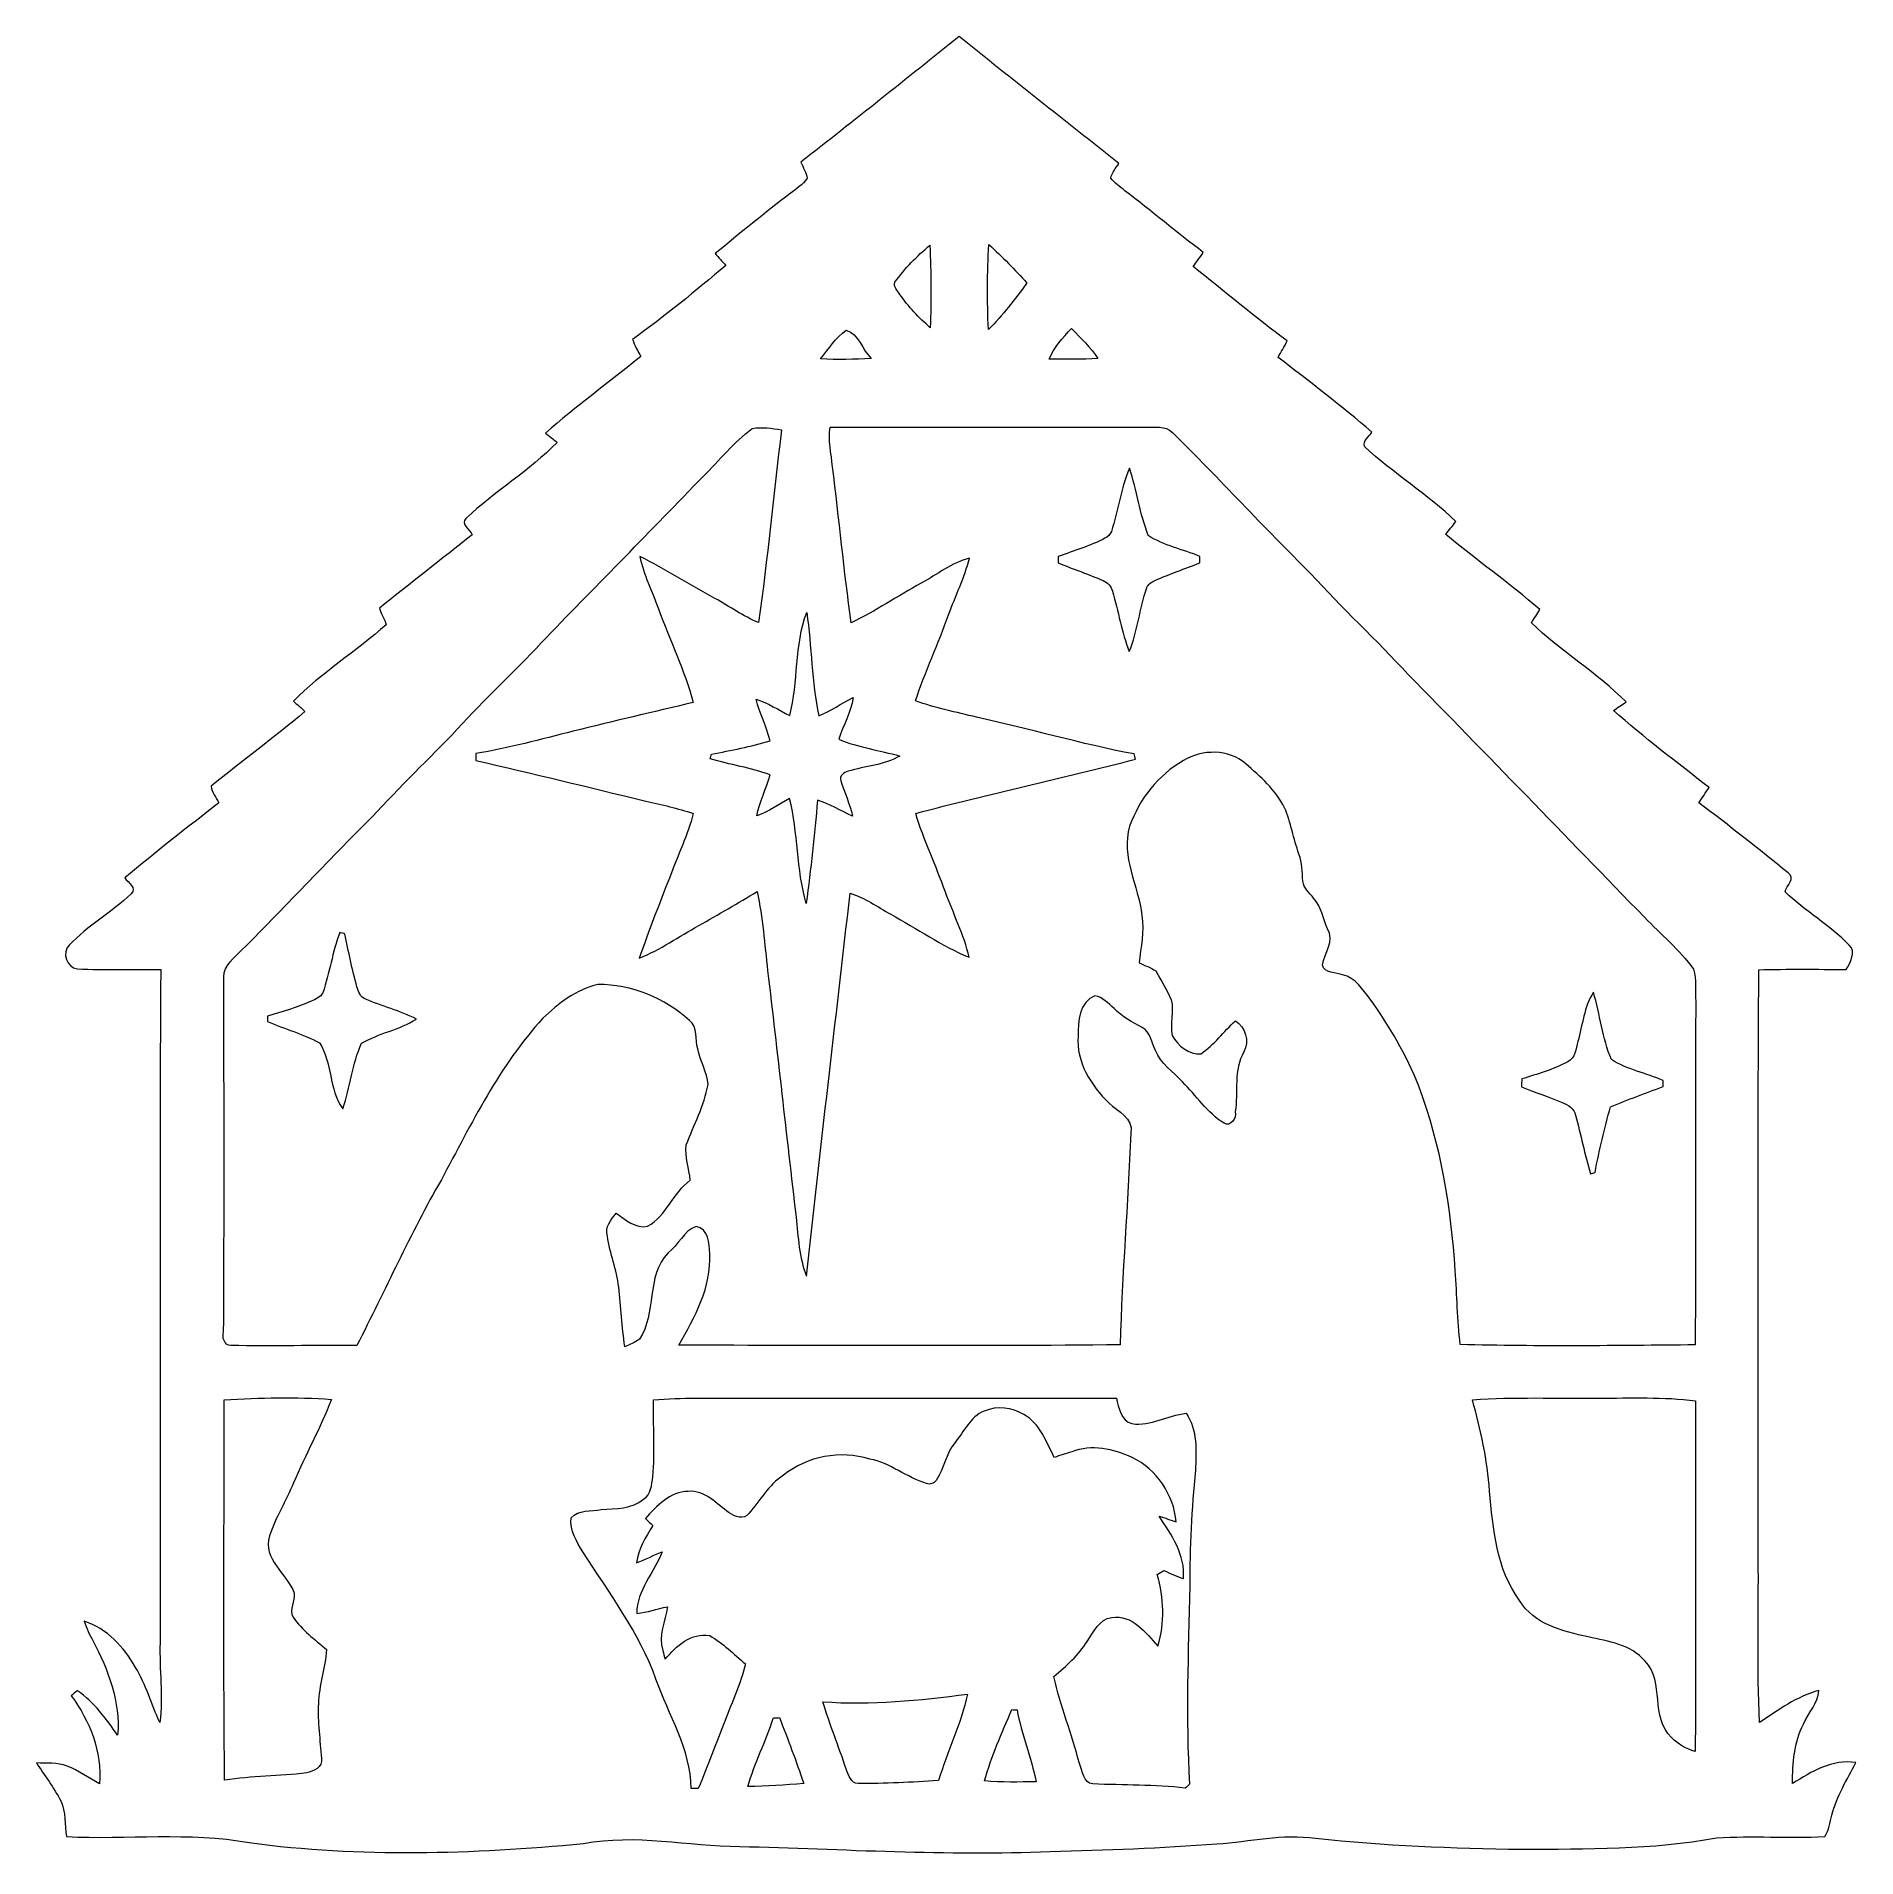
# Model space of a CAD drawing. Header units: centimetres. Extents: x -15.9 to 15.9, y -15.9 to 15.8.
import ezdxf

# ---------------------------------------------------------------- set-up
doc = ezdxf.new("R2010")
doc.units = ezdxf.units.CM
doc.header["$MEASUREMENT"] = 0
doc.layers.add('Layer 1', color=7, linetype='Continuous')

msp = doc.modelspace()

# ---------------------------------------------------------------- linework, layer by layer
at = {"layer": 'Layer 1', "lineweight": 9}
for points, knots in [([(-2.53241, 13.64839), (-1.60637, 14.37123), (-0.68844, 15.10465), (0.22807, 15.83984), (0.22807, 15.83984), (1.14988, 15.09442), (2.08192, 14.36135), (3.01255, 13.62651), (3.01255, 13.62651), (2.95787, 13.54467), (2.89437, 13.46565), (2.86932, 13.36863), (2.86932, 13.36863), (2.93776, 13.28114), (3.0323, 13.21976), (3.11697, 13.14885), (3.11697, 13.14885), (3.57876, 12.79784), (4.01973, 12.42001), (4.48503, 12.07359), (4.48503, 12.07359), (4.4286, 11.98786), (4.3658, 11.90743), (4.30548, 11.82523), (4.30548, 11.82523), (4.8544, 11.39484), (5.38568, 10.94152), (5.94942, 10.52983), (5.94942, 10.52983), (5.89651, 10.43317), (5.84077, 10.33862), (5.78856, 10.24196), (5.78856, 10.24196), (6.34277, 9.81934), (6.89628, 9.39353), (7.42509, 8.93916), (7.42509, 8.93916), (7.37606, 8.86154), (7.26281, 8.78958), (7.29456, 8.68621), (7.29456, 8.68621), (7.79939, 8.21949), (8.39488, 7.85719), (8.89053, 7.37882), (8.89053, 7.37882), (8.83056, 7.30474), (8.76988, 7.23171), (8.71061, 7.15692), (8.71061, 7.15692), (9.25001, 6.71172), (9.8194, 6.30179), (10.35068, 5.84671), (10.35068, 5.84671), (10.31399, 5.76239), (10.25543, 5.69043), (10.20286, 5.61599), (10.20286, 5.61599), (10.71968, 5.11504), (11.35186, 4.74357), (11.85845, 4.23239), (11.85845, 4.23239), (11.78507, 4.18265), (11.71099, 4.13432), (11.63796, 4.08458), (11.63796, 4.08458), (12.17136, 3.61151), (12.74145, 3.18076), (13.30378, 2.74261), (13.30378, 2.74261), (13.24734, 2.6523), (13.18666, 2.56481), (13.1281, 2.47556), (13.1281, 2.47556), (13.65233, 2.07586), (14.17197, 1.66946), (14.68138, 1.25142), (14.68138, 1.25142), (14.8232, 1.15829), (14.65351, 1.03446), (14.63023, 0.92122), (14.63023, 0.92122), (14.97948, 0.58361), (15.40881, 0.3409), (15.74993, -0.00623), (15.74993, -0.00623), (15.87694, -0.12794), (15.76688, -0.31279), (15.69315, -0.43415), (15.69315, -0.43415), (15.1862, -0.42815), (14.67961, -0.42427), (14.17338, -0.43733), (14.17338, -0.43733), (14.14692, -3.85645), (14.1695, -7.27592), (14.16209, -10.69504), (14.16209, -10.69504), (14.17161, -11.65142), (14.1374, -12.60886), (14.18537, -13.56489), (14.18537, -13.56489), (14.51063, -13.34511), (14.83448, -13.11228), (15.21901, -13.00609), (15.21901, -13.00609), (15.20772, -13.23046), (15.03627, -13.39626), (14.9509, -13.59417), (14.9509, -13.59417), (14.78368, -13.91379), (14.76393, -14.27715), (14.7597, -14.63028), (14.7597, -14.63028), (15.08813, -14.41897), (15.45573, -14.20307), (15.8646, -14.26374), (15.8646, -14.26374), (15.71114, -14.56219), (15.5291, -14.85077), (15.44691, -15.17991), (15.44691, -15.17991), (15.40422, -15.30409), (15.40422, -15.44872), (15.32096, -15.55526), (15.32096, -15.55526), (14.69196, -15.59125), (14.06084, -15.53269), (13.43255, -15.57819), (13.43255, -15.57819), (12.31283, -15.78316), (11.16842, -15.76975), (10.03459, -15.77646), (10.03459, -15.77646), (8.83515, -15.75599), (7.63464, -15.71578), (6.44155, -15.58349), (6.44155, -15.58349), (5.86687, -15.50058), (5.29467, -15.64275), (4.72246, -15.68121), (4.72246, -15.68121), (3.75479, -15.75352), (2.7843, -15.79092), (1.81452, -15.81491), (1.81452, -15.81491), (0.01006, -15.89111), (-1.7944, -15.77257), (-3.59852, -15.72671), (-3.59852, -15.72671), (-4.50726, -15.72036), (-5.41885, -15.49988), (-6.32337, -15.67662), (-6.32337, -15.67662), (-8.26012, -15.85759), (-10.22157, -15.92109), (-12.15408, -15.66039), (-12.15408, -15.66039), (-13.20501, -15.46707), (-14.28028, -15.60994), (-15.34143, -15.55526), (-15.34143, -15.55526), (-15.36824, -15.34677), (-15.34919, -15.12558), (-15.44162, -14.93155), (-15.44162, -14.93155), (-15.56015, -14.69696), (-15.7249, -14.49164), (-15.8646, -14.27045), (-15.8646, -14.27045), (-15.6868, -14.28244), (-15.49877, -14.25775), (-15.32944, -14.32548), (-15.32944, -14.32548), (-15.1273, -14.40203), (-14.95585, -14.53785), (-14.76323, -14.63381), (-14.76323, -14.63381), (-14.72583, -14.07854), (-14.92586, -13.53843), (-15.25818, -13.10028), (-15.25818, -13.10028), (-15.22184, -13.0703), (-15.1855, -13.04031), (-15.14952, -13.01138), (-15.14952, -13.01138), (-14.85566, -13.2107), (-14.65246, -13.5028), (-14.44785, -13.78573), (-14.44785, -13.78573), (-14.39599, -13.20682), (-14.61365, -12.64732), (-14.87788, -12.14426), (-14.87788, -12.14426), (-14.93785, -12.03384), (-14.99289, -11.92024), (-15.03099, -11.8003), (-15.03099, -11.8003), (-14.63552, -11.92483), (-14.33249, -12.24903), (-14.13775, -12.60428), (-14.13775, -12.60428), (-13.94972, -12.90343), (-13.8647, -13.24951), (-13.7123, -13.56524), (-13.7123, -13.56524), (-13.65304, -13.10416), (-13.725, -12.6392), (-13.70772, -12.17671), (-13.70772, -12.17671), (-13.69996, -8.26158), (-13.72183, -4.3461), (-13.69643, -0.43133), (-13.69643, -0.43133), (-14.18115, -0.42498), (-14.66657, -0.44826), (-15.15093, -0.42074), (-15.15093, -0.42074), (-15.33967, -0.39887), (-15.42257, -0.14276), (-15.29381, -0.00729), (-15.29381, -0.00729), (-14.97101, 0.33279), (-14.5498, 0.5628), (-14.21148, 0.887), (-14.21148, 0.887), (-14.10142, 0.98931), (-14.26793, 1.08068), (-14.32155, 1.16393), (-14.32155, 1.16393), (-13.78815, 1.61584), (-13.23464, 2.04341), (-12.68325, 2.47309), (-12.68325, 2.47309), (-12.73229, 2.56799), (-12.80249, 2.65618), (-12.81801, 2.76449), (-12.81801, 2.76449), (-12.27403, 3.19911), (-11.71911, 3.62103), (-11.18112, 4.06377), (-11.18112, 4.06377), (-11.24709, 4.12691), (-11.31518, 4.18759), (-11.38362, 4.24827), (-11.38362, 4.24827), (-10.88726, 4.74145), (-10.28895, 5.11928), (-9.76366, 5.57965), (-9.76366, 5.57965), (-9.78836, 5.68231), (-9.85468, 5.76874), (-9.88255, 5.87034), (-9.88255, 5.87034), (-9.34456, 6.2972), (-8.80234, 6.72195), (-8.264, 7.14987), (-8.264, 7.14987), (-8.30598, 7.23771), (-8.47214, 7.33613), (-8.37478, 7.43279), (-8.37478, 7.43279), (-7.87136, 7.90587), (-7.26705, 8.26606), (-6.78163, 8.75889), (-6.78163, 8.75889), (-6.85042, 8.81321), (-6.91921, 8.86719), (-6.9873, 8.92187), (-6.9873, 8.92187), (-6.45108, 9.3893), (-5.87781, 9.81122), (-5.32395, 10.25678), (-5.32395, 10.25678), (-5.37968, 10.35274), (-5.42979, 10.45222), (-5.47071, 10.55523), (-5.47071, 10.55523), (-4.90732, 10.95881), (-4.3711, 11.39943), (-3.84264, 11.84675), (-3.84264, 11.84675), (-3.90508, 11.91519), (-3.96964, 11.98151), (-4.03067, 12.05136), (-4.03067, 12.05136), (-3.5964, 12.40414), (-3.16672, 12.76291), (-2.71904, 13.09876), (-2.71904, 13.09876), (-2.6192, 13.18554), (-2.49468, 13.25186), (-2.42235, 13.36652), (-2.42235, 13.36652), (-2.4421, 13.46635), (-2.49291, 13.55596), (-2.53241, 13.64839), (-2.53241, 13.64839), (-2.53241, 13.64839), (-2.53241, 13.64839), (-2.53241, 13.64839)], [0, 0, 0, 0, 0.01315789, 0.01315789, 0.01315789, 0.01315789, 0.02631579, 0.02631579, 0.02631579, 0.02631579, 0.03947368, 0.03947368, 0.03947368, 0.03947368, 0.05263158, 0.05263158, 0.05263158, 0.05263158, 0.06578947, 0.06578947, 0.06578947, 0.06578947, 0.07894737, 0.07894737, 0.07894737, 0.07894737, 0.09210526, 0.09210526, 0.09210526, 0.09210526, 0.10526316, 0.10526316, 0.10526316, 0.10526316, 0.11842105, 0.11842105, 0.11842105, 0.11842105, 0.13157895, 0.13157895, 0.13157895, 0.13157895, 0.14473684, 0.14473684, 0.14473684, 0.14473684, 0.15789474, 0.15789474, 0.15789474, 0.15789474, 0.17105263, 0.17105263, 0.17105263, 0.17105263, 0.18421053, 0.18421053, 0.18421053, 0.18421053, 0.19736842, 0.19736842, 0.19736842, 0.19736842, 0.21052632, 0.21052632, 0.21052632, 0.21052632, 0.22368421, 0.22368421, 0.22368421, 0.22368421, 0.23684211, 0.23684211, 0.23684211, 0.23684211, 0.25, 0.25, 0.25, 0.25, 0.26315789, 0.26315789, 0.26315789, 0.26315789, 0.27631579, 0.27631579, 0.27631579, 0.27631579, 0.28947368, 0.28947368, 0.28947368, 0.28947368, 0.30263158, 0.30263158, 0.30263158, 0.30263158, 0.31578947, 0.31578947, 0.31578947, 0.31578947, 0.32894737, 0.32894737, 0.32894737, 0.32894737, 0.34210526, 0.34210526, 0.34210526, 0.34210526, 0.35526316, 0.35526316, 0.35526316, 0.35526316, 0.36842105, 0.36842105, 0.36842105, 0.36842105, 0.38157895, 0.38157895, 0.38157895, 0.38157895, 0.39473684, 0.39473684, 0.39473684, 0.39473684, 0.40789474, 0.40789474, 0.40789474, 0.40789474, 0.42105263, 0.42105263, 0.42105263, 0.42105263, 0.43421053, 0.43421053, 0.43421053, 0.43421053, 0.44736842, 0.44736842, 0.44736842, 0.44736842, 0.46052632, 0.46052632, 0.46052632, 0.46052632, 0.47368421, 0.47368421, 0.47368421, 0.47368421, 0.48684211, 0.48684211, 0.48684211, 0.48684211, 0.5, 0.5, 0.5, 0.5, 0.51315789, 0.51315789, 0.51315789, 0.51315789, 0.52631579, 0.52631579, 0.52631579, 0.52631579, 0.53947368, 0.53947368, 0.53947368, 0.53947368, 0.55263158, 0.55263158, 0.55263158, 0.55263158, 0.56578947, 0.56578947, 0.56578947, 0.56578947, 0.57894737, 0.57894737, 0.57894737, 0.57894737, 0.59210526, 0.59210526, 0.59210526, 0.59210526, 0.60526316, 0.60526316, 0.60526316, 0.60526316, 0.61842105, 0.61842105, 0.61842105, 0.61842105, 0.63157895, 0.63157895, 0.63157895, 0.63157895, 0.64473684, 0.64473684, 0.64473684, 0.64473684, 0.65789474, 0.65789474, 0.65789474, 0.65789474, 0.67105263, 0.67105263, 0.67105263, 0.67105263, 0.68421053, 0.68421053, 0.68421053, 0.68421053, 0.69736842, 0.69736842, 0.69736842, 0.69736842, 0.71052632, 0.71052632, 0.71052632, 0.71052632, 0.72368421, 0.72368421, 0.72368421, 0.72368421, 0.73684211, 0.73684211, 0.73684211, 0.73684211, 0.75, 0.75, 0.75, 0.75, 0.76315789, 0.76315789, 0.76315789, 0.76315789, 0.77631579, 0.77631579, 0.77631579, 0.77631579, 0.78947368, 0.78947368, 0.78947368, 0.78947368, 0.80263158, 0.80263158, 0.80263158, 0.80263158, 0.81578947, 0.81578947, 0.81578947, 0.81578947, 0.82894737, 0.82894737, 0.82894737, 0.82894737, 0.84210526, 0.84210526, 0.84210526, 0.84210526, 0.85526316, 0.85526316, 0.85526316, 0.85526316, 0.86842105, 0.86842105, 0.86842105, 0.86842105, 0.88157895, 0.88157895, 0.88157895, 0.88157895, 0.89473684, 0.89473684, 0.89473684, 0.89473684, 0.90789474, 0.90789474, 0.90789474, 0.90789474, 0.92105263, 0.92105263, 0.92105263, 0.92105263, 0.93421053, 0.93421053, 0.93421053, 0.93421053, 0.94736842, 0.94736842, 0.94736842, 0.94736842, 0.96052632, 0.96052632, 0.96052632, 0.96052632, 0.97368421, 0.97368421, 0.97368421, 0.97368421, 1, 1, 1, 1]), ([(-0.892, 11.55465), (-0.92727, 11.47316), (-0.84578, 11.40648), (-0.81015, 11.34157), (-0.81015, 11.34157), (-0.65846, 11.12567), (-0.47501, 10.93411), (-0.27816, 10.75949), (-0.27816, 10.75949), (-0.25558, 11.23891), (-0.2644, 11.71904), (-0.28416, 12.19812), (-0.28416, 12.19812), (-0.50994, 12.00797), (-0.72019, 11.7956), (-0.892, 11.55465), (-0.892, 11.55465), (-0.892, 11.55465), (-0.892, 11.55465), (-0.892, 11.55465)], [0, 0, 0, 0, 0.16666667, 0.16666667, 0.16666667, 0.16666667, 0.33333333, 0.33333333, 0.33333333, 0.33333333, 0.5, 0.5, 0.5, 0.5, 0.66666667, 0.66666667, 0.66666667, 0.66666667, 1, 1, 1, 1]), ([(0.74666, 12.21223), (0.71173, 11.71834), (0.71561, 11.22233), (0.73643, 10.72774), (0.73643, 10.72774), (0.98972, 10.97151), (1.19327, 11.26043), (1.40953, 11.53595), (1.40953, 11.53595), (1.20103, 11.77337), (0.97526, 11.99492), (0.74666, 12.21223), (0.74666, 12.21223), (0.74666, 12.21223), (0.74666, 12.21223), (0.74666, 12.21223)], [0, 0, 0, 0, 0.2, 0.2, 0.2, 0.2, 0.4, 0.4, 0.4, 0.4, 0.6, 0.6, 0.6, 0.6, 1, 1, 1, 1]), ([(-2.19163, 10.21586), (-1.89812, 10.20175), (-1.60284, 10.20281), (-1.30933, 10.22397), (-1.30933, 10.22397), (-1.45644, 10.36791), (-1.53194, 10.65895), (-1.7429, 10.71574), (-1.7429, 10.71574), (-1.92952, 10.58839), (-2.04981, 10.38696), (-2.19163, 10.21586), (-2.19163, 10.21586), (-2.19163, 10.21586), (-2.19163, 10.21586), (-2.19163, 10.21586)], [0, 0, 0, 0, 0.2, 0.2, 0.2, 0.2, 0.4, 0.4, 0.4, 0.4, 0.6, 0.6, 0.6, 0.6, 1, 1, 1, 1]), ([(1.79617, 10.21092), (2.0798, 10.21656), (2.3645, 10.19716), (2.64778, 10.22186), (2.64778, 10.22186), (2.51937, 10.41765), (2.34615, 10.5764), (2.18811, 10.74679), (2.18811, 10.74679), (2.03183, 10.58945), (1.8819, 10.41765), (1.79617, 10.21092), (1.79617, 10.21092), (1.79617, 10.21092), (1.79617, 10.21092), (1.79617, 10.21092)], [0, 0, 0, 0, 0.2, 0.2, 0.2, 0.2, 0.4, 0.4, 0.4, 0.4, 0.6, 0.6, 0.6, 0.6, 1, 1, 1, 1]), ([(-3.38191, 9.00089), (-3.70047, 8.75994), (-3.95623, 8.44527), (-4.23916, 8.16446), (-4.23916, 8.16446), (-5.14615, 7.22536), (-6.06232, 6.29509), (-6.97178, 5.35846), (-6.97178, 5.35846), (-7.43956, 4.83917), (-7.96273, 4.37315), (-8.43334, 3.85633), (-8.43334, 3.85633), (-8.91875, 3.33105), (-9.44651, 2.84668), (-9.92559, 2.3154), (-9.92559, 2.3154), (-10.7204, 1.52236), (-11.48769, 0.70285), (-12.28073, -0.09196), (-12.28073, -0.09196), (-12.41549, -0.2246), (-12.59188, -0.35971), (-12.59753, -0.56679), (-12.59753, -0.56679), (-12.59259, -2.62737), (-12.58694, -4.68865), (-12.60035, -6.74958), (-12.60035, -6.74958), (-12.63139, -6.84201), (-12.59259, -6.99441), (-12.4737, -6.98806), (-12.4737, -6.98806), (-11.7431, -7.00781), (-11.01108, -6.98135), (-10.27977, -6.99194), (-10.27977, -6.99194), (-9.77813, -6.03238), (-9.34668, -5.03614), (-8.80304, -4.09881), (-8.80304, -4.09881), (-8.27776, -3.12302), (-7.78916, -2.10667), (-7.0314, -1.28399), (-7.0314, -1.28399), (-6.76399, -1.02399), (-6.44649, -0.7767), (-6.07502, -0.69626), (-6.07502, -0.69626), (-5.48658, -0.68392), (-4.90944, -0.93404), (-4.47411, -1.32209), (-4.47411, -1.32209), (-4.327, -1.44345), (-4.38168, -1.65159), (-4.33159, -1.81598), (-4.33159, -1.81598), (-4.28538, -2.02729), (-4.17213, -2.22309), (-4.15203, -2.43934), (-4.15203, -2.43934), (-4.22046, -2.80764), (-4.39932, -3.14419), (-4.53197, -3.49203), (-4.53197, -3.49203), (-4.5616, -3.70052), (-4.47763, -3.9016), (-4.46459, -4.10833), (-4.46459, -4.10833), (-4.75704, -4.33164), (-4.88015, -4.72463), (-5.20577, -4.90984), (-5.20577, -4.90984), (-5.41462, -4.96099), (-5.59489, -4.7906), (-5.75646, -4.68301), (-5.75646, -4.68301), (-5.84501, -4.79836), (-5.95578, -4.92219), (-5.90674, -5.08482), (-5.90674, -5.08482), (-5.86723, -5.38609), (-5.742, -5.66902), (-5.70989, -5.97241), (-5.70989, -5.97241), (-5.67814, -6.31919), (-5.65274, -6.66667), (-5.60371, -7.01134), (-5.60371, -7.01134), (-5.51516, -6.97712), (-5.42873, -6.9362), (-5.3504, -6.88116), (-5.3504, -6.88116), (-5.04138, -6.42926), (-5.24211, -5.78614), (-4.84946, -5.37374), (-4.84946, -5.37374), (-4.66638, -5.24004), (-4.57853, -4.99204), (-4.35875, -4.91231), (-4.35875, -4.91231), (-4.14744, -4.95747), (-4.12486, -5.21323), (-4.12275, -5.3875), (-4.12275, -5.3875), (-4.08853, -5.97206), (-4.38345, -6.49558), (-4.66426, -6.98417), (-4.66426, -6.98417), (-2.09709, -6.99264), (0.47043, -7.00111), (3.0376, -6.97959), (3.0376, -6.97959), (3.0637, -5.74698), (3.17483, -4.51791), (3.21963, -3.28671), (3.21963, -3.28671), (3.27713, -3.01437), (2.99103, -2.91171), (2.83475, -2.75896), (2.83475, -2.75896), (2.5303, -2.4531), (2.25902, -2.0467), (2.30417, -1.59338), (2.30417, -1.59338), (2.28971, -1.34714), (2.32534, -0.99401), (2.59415, -0.88959), (2.59415, -0.88959), (2.7328, -0.91146), (2.8284, -1.02858), (2.92894, -1.11466), (2.92894, -1.11466), (3.06829, -1.25648), (3.24432, -1.35278), (3.41824, -1.44521), (3.41824, -1.44521), (3.56817, -1.52388), (3.58299, -1.70979), (3.65072, -1.84738), (3.65072, -1.84738), (3.74315, -2.07809), (3.96046, -2.21391), (4.11956, -2.39312), (4.11956, -2.39312), (4.36192, -2.63196), (4.55382, -2.93146), (4.84593, -3.11456), (4.84593, -3.11456), (4.95353, -3.18546), (5.08088, -3.01825), (5.04137, -2.91524), (5.04137, -2.91524), (5.09253, -2.56846), (5.00821, -2.1871), (5.19166, -1.87066), (5.19166, -1.87066), (5.29326, -1.67734), (5.22341, -1.44451), (5.04349, -1.32774), (5.04349, -1.32774), (4.84135, -1.51436), (4.67625, -1.74507), (4.44765, -1.901), (4.44765, -1.901), (4.2275, -1.93028), (4.04336, -1.75777), (3.94318, -1.58315), (3.94318, -1.58315), (3.8959, -1.3803), (3.98092, -1.16405), (3.92342, -0.9612), (3.92342, -0.9612), (3.84898, -0.78622), (3.75056, -0.62218), (3.65531, -0.45849), (3.65531, -0.45849), (3.56888, -0.39499), (3.4634, -0.36571), (3.36815, -0.31914), (3.36815, -0.31914), (3.39355, -0.04468), (3.4567, 0.23084), (3.41472, 0.50706), (3.41472, 0.50706), (3.3551, 1.02988), (3.04112, 1.52976), (3.19882, 2.06528), (3.19882, 2.06528), (3.37027, 2.538), (3.69623, 2.96134), (4.13755, 3.21004), (4.13755, 3.21004), (4.46422, 3.40972), (4.92706, 3.4143), (5.22341, 3.15466), (5.22341, 3.15466), (5.47952, 2.93064), (5.74658, 2.69922), (5.90145, 2.38913), (5.90145, 2.38913), (6.01151, 2.12843), (6.05773, 1.84621), (6.15192, 1.57951), (6.15192, 1.57951), (6.2133, 1.42958), (6.20342, 1.26659), (6.22212, 1.10855), (6.22212, 1.10855), (6.232, 0.98366), (6.33642, 0.90358), (6.40874, 0.81257), (6.40874, 0.81257), (6.54033, 0.66158), (6.57066, 0.4552), (6.65004, 0.2767), (6.65004, 0.2767), (6.78268, 0.06644), (6.59218, -0.14311), (6.56185, -0.3516), (6.56185, -0.3516), (6.58619, -0.50823), (6.81161, -0.47613), (6.91321, -0.52834), (6.91321, -0.52834), (7.14005, -0.5675), (7.26493, -0.78763), (7.39616, -0.95097), (7.39616, -0.95097), (7.73377, -1.42263), (8.02905, -1.92887), (8.24389, -2.46897), (8.24389, -2.46897), (8.62842, -3.49697), (8.80728, -4.59234), (8.87889, -5.68419), (8.87889, -5.68419), (8.91276, -6.11352), (8.90676, -6.54602), (8.96673, -6.97359), (8.96673, -6.97359), (10.33057, -7.00957), (11.69653, -6.99229), (13.06107, -6.97959), (13.06107, -6.97959), (13.08047, -4.98428), (13.05966, -2.98861), (13.07201, -0.9933), (13.07201, -0.9933), (13.05543, -0.80739), (13.0907, -0.60842), (13.03073, -0.42956), (13.03073, -0.42956), (12.79508, -0.08455), (12.46346, 0.17827), (12.17701, 0.47849), (12.17701, 0.47849), (10.80294, 1.89136), (9.43593, 3.31094), (8.05339, 4.7157), (8.05339, 4.7157), (7.50341, 5.31754), (6.90086, 5.86893), (6.35477, 6.47465), (6.35477, 6.47465), (5.53808, 7.2811), (4.76162, 8.12741), (3.94599, 8.93492), (3.94599, 8.93492), (3.8257, 9.0651), (3.6285, 9.00795), (3.47398, 9.0277), (3.47398, 9.0277), (1.64095, 9.02559), (-0.19173, 9.02241), (-2.02477, 9.0277), (-2.02477, 9.0277), (-2.06322, 8.79628), (-2.00148, 8.56451), (-1.98173, 8.33414), (-1.98173, 8.33414), (-1.86813, 7.42856), (-1.78241, 6.51945), (-1.65435, 5.61564), (-1.65435, 5.61564), (-1.23243, 5.81637), (-0.84437, 6.07989), (-0.43515, 6.30391), (-0.43515, 6.30391), (-0.15857, 6.45454), (0.09543, 6.66197), (0.40446, 6.74241), (0.40446, 6.74241), (0.32085, 6.39986), (0.16175, 6.08201), (0.04251, 5.7511), (0.04251, 5.7511), (-0.14093, 5.2491), (-0.36459, 4.76227), (-0.53357, 4.25533), (-0.53357, 4.25533), (-0.19067, 4.11951), (0.17586, 4.05777), (0.53217, 3.96605), (0.53217, 3.96605), (1.45045, 3.76673), (2.35356, 3.49968), (3.27713, 3.3254), (3.27713, 3.3254), (3.28348, 3.30247), (3.29653, 3.25732), (3.30288, 3.23474), (3.30288, 3.23474), (2.0283, 2.90701), (0.74242, 2.62337), (-0.5311, 2.29035), (-0.5311, 2.29035), (-0.38894, 1.82116), (-0.17656, 1.37736), (-0.01252, 0.91593), (-0.01252, 0.91593), (0.12295, 0.53705), (0.31168, 0.17545), (0.40093, -0.21896), (0.40093, -0.21896), (-0.08272, -0.02175), (-0.50959, 0.28375), (-0.96714, 0.5307), (-0.96714, 0.5307), (-1.19785, 0.66228), (-1.41834, 0.81927), (-1.67516, 0.89688), (-1.67516, 0.89688), (-1.92916, -1.32844), (-2.19092, -3.55341), (-2.43716, -5.77944), (-2.43716, -5.77944), (-2.56452, -5.45312), (-2.57898, -5.09787), (-2.61744, -4.75356), (-2.61744, -4.75356), (-2.78607, -3.32058), (-2.94165, -1.88583), (-3.11274, -0.4532), (-3.11274, -0.4532), (-3.16707, 0.00682), (-3.19882, 0.47037), (-3.29372, 0.9244), (-3.29372, 0.9244), (-3.6338, 0.72825), (-3.96929, 0.52435), (-4.31219, 0.33314), (-4.31219, 0.33314), (-4.65685, 0.14088), (-4.98422, -0.08666), (-5.35182, -0.23518), (-5.35182, -0.23518), (-5.11652, 0.43263), (-4.85617, 1.09161), (-4.59334, 1.74919), (-4.59334, 1.74919), (-4.5235, 1.92558), (-4.45541, 2.10338), (-4.40991, 2.28824), (-4.40991, 2.28824), (-4.68012, 2.38031), (-4.95989, 2.43887), (-5.23682, 2.50484), (-5.23682, 2.50484), (-6.2246, 2.74297), (-7.21096, 2.98674), (-8.20156, 3.21251), (-8.20156, 3.21251), (-8.20191, 3.25344), (-8.20227, 3.29471), (-8.20227, 3.33528), (-8.20227, 3.33528), (-7.62795, 3.42453), (-7.06773, 3.58222), (-6.50435, 3.72122), (-6.50435, 3.72122), (-5.80902, 3.89867), (-5.10876, 4.05565), (-4.41132, 4.22393), (-4.41132, 4.22393), (-4.56089, 4.78661), (-4.81701, 5.31366), (-5.0188, 5.85835), (-5.0188, 5.85835), (-5.12428, 6.16244), (-5.27739, 6.45242), (-5.34124, 6.76992), (-5.34124, 6.76992), (-4.89215, 6.54909), (-4.47094, 6.27709), (-4.03138, 6.03791), (-4.03138, 6.03791), (-3.77773, 5.89751), (-3.53925, 5.72711), (-3.26973, 5.61634), (-3.26973, 5.61634), (-3.11556, 6.73359), (-3.01008, 7.85754), (-2.87002, 8.9769), (-2.87002, 8.9769), (-3.0376, 9.00618), (-3.21646, 9.03617), (-3.38191, 9.00089), (-3.38191, 9.00089), (-3.38191, 9.00089), (-3.38191, 9.00089), (-3.38191, 9.00089)], [0, 0, 0, 0, 0.00961538, 0.00961538, 0.00961538, 0.00961538, 0.01923077, 0.01923077, 0.01923077, 0.01923077, 0.02884615, 0.02884615, 0.02884615, 0.02884615, 0.03846154, 0.03846154, 0.03846154, 0.03846154, 0.04807692, 0.04807692, 0.04807692, 0.04807692, 0.05769231, 0.05769231, 0.05769231, 0.05769231, 0.06730769, 0.06730769, 0.06730769, 0.06730769, 0.07692308, 0.07692308, 0.07692308, 0.07692308, 0.08653846, 0.08653846, 0.08653846, 0.08653846, 0.09615385, 0.09615385, 0.09615385, 0.09615385, 0.10576923, 0.10576923, 0.10576923, 0.10576923, 0.11538462, 0.11538462, 0.11538462, 0.11538462, 0.125, 0.125, 0.125, 0.125, 0.13461538, 0.13461538, 0.13461538, 0.13461538, 0.14423077, 0.14423077, 0.14423077, 0.14423077, 0.15384615, 0.15384615, 0.15384615, 0.15384615, 0.16346154, 0.16346154, 0.16346154, 0.16346154, 0.17307692, 0.17307692, 0.17307692, 0.17307692, 0.18269231, 0.18269231, 0.18269231, 0.18269231, 0.19230769, 0.19230769, 0.19230769, 0.19230769, 0.20192308, 0.20192308, 0.20192308, 0.20192308, 0.21153846, 0.21153846, 0.21153846, 0.21153846, 0.22115385, 0.22115385, 0.22115385, 0.22115385, 0.23076923, 0.23076923, 0.23076923, 0.23076923, 0.24038462, 0.24038462, 0.24038462, 0.24038462, 0.25, 0.25, 0.25, 0.25, 0.25961538, 0.25961538, 0.25961538, 0.25961538, 0.26923077, 0.26923077, 0.26923077, 0.26923077, 0.27884615, 0.27884615, 0.27884615, 0.27884615, 0.28846154, 0.28846154, 0.28846154, 0.28846154, 0.29807692, 0.29807692, 0.29807692, 0.29807692, 0.30769231, 0.30769231, 0.30769231, 0.30769231, 0.31730769, 0.31730769, 0.31730769, 0.31730769, 0.32692308, 0.32692308, 0.32692308, 0.32692308, 0.33653846, 0.33653846, 0.33653846, 0.33653846, 0.34615385, 0.34615385, 0.34615385, 0.34615385, 0.35576923, 0.35576923, 0.35576923, 0.35576923, 0.36538462, 0.36538462, 0.36538462, 0.36538462, 0.375, 0.375, 0.375, 0.375, 0.38461538, 0.38461538, 0.38461538, 0.38461538, 0.39423077, 0.39423077, 0.39423077, 0.39423077, 0.40384615, 0.40384615, 0.40384615, 0.40384615, 0.41346154, 0.41346154, 0.41346154, 0.41346154, 0.42307692, 0.42307692, 0.42307692, 0.42307692, 0.43269231, 0.43269231, 0.43269231, 0.43269231, 0.44230769, 0.44230769, 0.44230769, 0.44230769, 0.45192308, 0.45192308, 0.45192308, 0.45192308, 0.46153846, 0.46153846, 0.46153846, 0.46153846, 0.47115385, 0.47115385, 0.47115385, 0.47115385, 0.48076923, 0.48076923, 0.48076923, 0.48076923, 0.49038462, 0.49038462, 0.49038462, 0.49038462, 0.5, 0.5, 0.5, 0.5, 0.50961538, 0.50961538, 0.50961538, 0.50961538, 0.51923077, 0.51923077, 0.51923077, 0.51923077, 0.52884615, 0.52884615, 0.52884615, 0.52884615, 0.53846154, 0.53846154, 0.53846154, 0.53846154, 0.54807692, 0.54807692, 0.54807692, 0.54807692, 0.55769231, 0.55769231, 0.55769231, 0.55769231, 0.56730769, 0.56730769, 0.56730769, 0.56730769, 0.57692308, 0.57692308, 0.57692308, 0.57692308, 0.58653846, 0.58653846, 0.58653846, 0.58653846, 0.59615385, 0.59615385, 0.59615385, 0.59615385, 0.60576923, 0.60576923, 0.60576923, 0.60576923, 0.61538462, 0.61538462, 0.61538462, 0.61538462, 0.625, 0.625, 0.625, 0.625, 0.63461538, 0.63461538, 0.63461538, 0.63461538, 0.64423077, 0.64423077, 0.64423077, 0.64423077, 0.65384615, 0.65384615, 0.65384615, 0.65384615, 0.66346154, 0.66346154, 0.66346154, 0.66346154, 0.67307692, 0.67307692, 0.67307692, 0.67307692, 0.68269231, 0.68269231, 0.68269231, 0.68269231, 0.69230769, 0.69230769, 0.69230769, 0.69230769, 0.70192308, 0.70192308, 0.70192308, 0.70192308, 0.71153846, 0.71153846, 0.71153846, 0.71153846, 0.72115385, 0.72115385, 0.72115385, 0.72115385, 0.73076923, 0.73076923, 0.73076923, 0.73076923, 0.74038462, 0.74038462, 0.74038462, 0.74038462, 0.75, 0.75, 0.75, 0.75, 0.75961538, 0.75961538, 0.75961538, 0.75961538, 0.76923077, 0.76923077, 0.76923077, 0.76923077, 0.77884615, 0.77884615, 0.77884615, 0.77884615, 0.78846154, 0.78846154, 0.78846154, 0.78846154, 0.79807692, 0.79807692, 0.79807692, 0.79807692, 0.80769231, 0.80769231, 0.80769231, 0.80769231, 0.81730769, 0.81730769, 0.81730769, 0.81730769, 0.82692308, 0.82692308, 0.82692308, 0.82692308, 0.83653846, 0.83653846, 0.83653846, 0.83653846, 0.84615385, 0.84615385, 0.84615385, 0.84615385, 0.85576923, 0.85576923, 0.85576923, 0.85576923, 0.86538462, 0.86538462, 0.86538462, 0.86538462, 0.875, 0.875, 0.875, 0.875, 0.88461538, 0.88461538, 0.88461538, 0.88461538, 0.89423077, 0.89423077, 0.89423077, 0.89423077, 0.90384615, 0.90384615, 0.90384615, 0.90384615, 0.91346154, 0.91346154, 0.91346154, 0.91346154, 0.92307692, 0.92307692, 0.92307692, 0.92307692, 0.93269231, 0.93269231, 0.93269231, 0.93269231, 0.94230769, 0.94230769, 0.94230769, 0.94230769, 0.95192308, 0.95192308, 0.95192308, 0.95192308, 0.96153846, 0.96153846, 0.96153846, 0.96153846, 0.97115385, 0.97115385, 0.97115385, 0.97115385, 0.98076923, 0.98076923, 0.98076923, 0.98076923, 1, 1, 1, 1]), ([(3.19564, 8.30874), (3.32793, 7.92386), (3.37591, 7.51393), (3.52584, 7.13576), (3.52584, 7.13576), (3.79466, 6.95654), (4.1298, 6.89587), (4.42542, 6.76922), (4.42542, 6.76922), (4.42542, 6.7417), (4.42542, 6.68667), (4.42577, 6.65915), (4.42577, 6.65915), (4.16366, 6.5572), (3.89837, 6.46301), (3.64085, 6.35082), (3.64085, 6.35082), (3.58123, 6.32472), (3.51914, 6.28627), (3.49727, 6.22136), (3.49727, 6.22136), (3.37273, 5.85835), (3.33993, 5.46782), (3.19317, 5.11187), (3.19317, 5.11187), (3.06158, 5.45336), (3.00161, 5.8146), (2.90213, 6.16491), (2.90213, 6.16491), (2.88096, 6.24887), (2.81711, 6.31378), (2.73985, 6.34836), (2.73985, 6.34836), (2.48232, 6.4623), (2.21492, 6.54979), (1.95527, 6.65774), (1.95527, 6.65774), (1.95563, 6.68526), (1.95598, 6.741), (1.95633, 6.76887), (1.95633, 6.76887), (2.22832, 6.87082), (2.50913, 6.95372), (2.76878, 7.08672), (2.76878, 7.08672), (2.81817, 7.11283), (2.86332, 7.15375), (2.88096, 7.20843), (2.88096, 7.20843), (3.00338, 7.57002), (3.04289, 7.95702), (3.19564, 8.30874)], [0, 0, 0, 0, 0.07142857, 0.07142857, 0.07142857, 0.07142857, 0.14285714, 0.14285714, 0.14285714, 0.14285714, 0.21428571, 0.21428571, 0.21428571, 0.21428571, 0.28571429, 0.28571429, 0.28571429, 0.28571429, 0.35714286, 0.35714286, 0.35714286, 0.35714286, 0.42857143, 0.42857143, 0.42857143, 0.42857143, 0.5, 0.5, 0.5, 0.5, 0.57142857, 0.57142857, 0.57142857, 0.57142857, 0.64285714, 0.64285714, 0.64285714, 0.64285714, 0.71428571, 0.71428571, 0.71428571, 0.71428571, 0.78571429, 0.78571429, 0.78571429, 0.78571429, 0.85714286, 0.85714286, 0.85714286, 0.85714286, 1, 1, 1, 1]), ([(-2.7261, 3.99498), (-2.92189, 4.09128), (-3.10463, 4.21581), (-3.31418, 4.28249), (-3.31418, 4.28249), (-3.25138, 4.03378), (-3.12932, 3.80448), (-3.07076, 3.55436), (-3.07076, 3.55436), (-3.40484, 3.45029), (-3.75056, 3.39208), (-4.09205, 3.32082), (-4.09205, 3.32082), (-4.09805, 3.30141), (-4.10934, 3.2619), (-4.11498, 3.2425), (-4.11498, 3.2425), (-3.76997, 3.13808), (-3.41049, 3.08481), (-3.07076, 2.96204), (-3.07076, 2.96204), (-3.13144, 2.71757), (-3.25879, 2.49391), (-3.30077, 2.24414), (-3.30077, 2.24414), (-3.09651, 2.31716), (-2.92118, 2.44804), (-2.73139, 2.54929), (-2.73139, 2.54929), (-2.57651, 1.94957), (-2.61496, 1.31704), (-2.43929, 0.72049), (-2.43929, 0.72049), (-2.35955, 1.3188), (-2.29394, 1.91994), (-2.24384, 2.52177), (-2.24384, 2.52177), (-2.03076, 2.4491), (-1.83532, 2.33692), (-1.63177, 2.24167), (-1.63177, 2.24167), (-1.67622, 2.45545), (-1.77676, 2.65089), (-1.83779, 2.85903), (-1.83779, 2.85903), (-1.86919, 2.94264), (-1.77994, 3.00296), (-1.71009, 3.02307), (-1.71009, 3.02307), (-1.41164, 3.11515), (-1.0832, 3.13067), (-0.80768, 3.29013), (-0.80768, 3.29013), (-1.16187, 3.39067), (-1.53194, 3.439), (-1.87342, 3.58222), (-1.87342, 3.58222), (-1.7937, 3.82564), (-1.6607, 4.05248), (-1.6226, 4.30859), (-1.6226, 4.30859), (-1.8258, 4.20946), (-2.01101, 4.07611), (-2.2202, 3.98898), (-2.2202, 3.98898), (-2.34862, 4.58235), (-2.34368, 5.19583), (-2.43222, 5.7952), (-2.43222, 5.7952), (-2.64461, 5.21841), (-2.57651, 4.58658), (-2.7261, 3.99498), (-2.7261, 3.99498), (-2.7261, 3.99498), (-2.7261, 3.99498), (-2.7261, 3.99498)], [0, 0, 0, 0, 0.05, 0.05, 0.05, 0.05, 0.1, 0.1, 0.1, 0.1, 0.15, 0.15, 0.15, 0.15, 0.2, 0.2, 0.2, 0.2, 0.25, 0.25, 0.25, 0.25, 0.3, 0.3, 0.3, 0.3, 0.35, 0.35, 0.35, 0.35, 0.4, 0.4, 0.4, 0.4, 0.45, 0.45, 0.45, 0.45, 0.5, 0.5, 0.5, 0.5, 0.55, 0.55, 0.55, 0.55, 0.6, 0.6, 0.6, 0.6, 0.65, 0.65, 0.65, 0.65, 0.7, 0.7, 0.7, 0.7, 0.75, 0.75, 0.75, 0.75, 0.8, 0.8, 0.8, 0.8, 0.85, 0.85, 0.85, 0.85, 0.9, 0.9, 0.9, 0.9, 1, 1, 1, 1]), ([(-10.5747, 0.21355), (-10.55247, 0.20649), (-10.50732, 0.19274), (-10.48474, 0.18603), (-10.48474, 0.18603), (-10.42335, -0.123), (-10.35808, -0.43203), (-10.27447, -0.73613), (-10.27447, -0.73613), (-10.24732, -0.81374), (-10.22227, -0.91075), (-10.13655, -0.94356), (-10.13655, -0.94356), (-9.84127, -1.07268), (-9.52589, -1.15276), (-9.2366, -1.29704), (-9.2366, -1.29704), (-9.53399, -1.48331), (-9.88996, -1.54293), (-10.19299, -1.71826), (-10.19299, -1.71826), (-10.36268, -2.07774), (-10.38595, -2.48802), (-10.52284, -2.8602), (-10.52284, -2.8602), (-10.76837, -2.52224), (-10.70099, -2.05728), (-10.92889, -1.7105), (-10.92889, -1.7105), (-11.21746, -1.55845), (-11.5339, -1.46885), (-11.83341, -1.34079), (-11.83341, -1.34079), (-11.83447, -1.31786), (-11.83623, -1.27235), (-11.83729, -1.24942), (-11.83729, -1.24942), (-11.57976, -1.16899), (-11.31906, -1.0942), (-11.07106, -0.9866), (-11.07106, -0.9866), (-10.99627, -0.95097), (-10.91019, -0.91604), (-10.86927, -0.83914), (-10.86927, -0.83914), (-10.7525, -0.49377), (-10.70205, -0.12864), (-10.5747, 0.21355)], [0, 0, 0, 0, 0.07692308, 0.07692308, 0.07692308, 0.07692308, 0.15384615, 0.15384615, 0.15384615, 0.15384615, 0.23076923, 0.23076923, 0.23076923, 0.23076923, 0.30769231, 0.30769231, 0.30769231, 0.30769231, 0.38461538, 0.38461538, 0.38461538, 0.38461538, 0.46153846, 0.46153846, 0.46153846, 0.46153846, 0.53846154, 0.53846154, 0.53846154, 0.53846154, 0.61538462, 0.61538462, 0.61538462, 0.61538462, 0.69230769, 0.69230769, 0.69230769, 0.69230769, 0.76923077, 0.76923077, 0.76923077, 0.76923077, 0.84615385, 0.84615385, 0.84615385, 0.84615385, 1, 1, 1, 1]), ([(11.01566, -1.68898), (11.10033, -1.40182), (11.1215, -1.08608), (11.2873, -0.82891), (11.2873, -0.82891), (11.4009, -1.21767), (11.44676, -1.62901), (11.60057, -2.00472), (11.60057, -2.00472), (11.87644, -2.17546), (12.20594, -2.24355), (12.50403, -2.36773), (12.50403, -2.36773), (12.50403, -2.39489), (12.50368, -2.44922), (12.50368, -2.47603), (12.50368, -2.47603), (12.19641, -2.58892), (11.88985, -2.70286), (11.58716, -2.82634), (11.58716, -2.82634), (11.47921, -3.20416), (11.38961, -3.58693), (11.31553, -3.97286), (11.31553, -3.97286), (11.29542, -3.97851), (11.25591, -3.9898), (11.2358, -3.99544), (11.2358, -3.99544), (11.1349, -3.65854), (11.06929, -3.31282), (10.97651, -2.9738), (10.97651, -2.9738), (10.95216, -2.85879), (10.84598, -2.79388), (10.74544, -2.7519), (10.74544, -2.7519), (10.50978, -2.65524), (10.26813, -2.57657), (10.03283, -2.47885), (10.03283, -2.47885), (10.03424, -2.43299), (10.036, -2.38748), (10.03847, -2.34197), (10.03847, -2.34197), (10.3094, -2.25589), (10.58775, -2.17828), (10.83998, -2.04388), (10.83998, -2.04388), (10.97615, -1.98108), (10.97968, -1.81457), (11.01566, -1.68898)], [0, 0, 0, 0, 0.07142857, 0.07142857, 0.07142857, 0.07142857, 0.14285714, 0.14285714, 0.14285714, 0.14285714, 0.21428571, 0.21428571, 0.21428571, 0.21428571, 0.28571429, 0.28571429, 0.28571429, 0.28571429, 0.35714286, 0.35714286, 0.35714286, 0.35714286, 0.42857143, 0.42857143, 0.42857143, 0.42857143, 0.5, 0.5, 0.5, 0.5, 0.57142857, 0.57142857, 0.57142857, 0.57142857, 0.64285714, 0.64285714, 0.64285714, 0.64285714, 0.71428571, 0.71428571, 0.71428571, 0.71428571, 0.78571429, 0.78571429, 0.78571429, 0.78571429, 0.85714286, 0.85714286, 0.85714286, 0.85714286, 1, 1, 1, 1]), ([(-12.58871, -7.93667), (-12.59118, -10.14824), (-12.60599, -12.36086), (-12.582, -14.57242), (-12.582, -14.57242), (-12.10928, -14.49481), (-11.6288, -14.50504), (-11.15466, -14.44366), (-11.15466, -14.44366), (-11.0326, -14.42285), (-10.86997, -14.33818), (-10.89467, -14.19107), (-10.89467, -14.19107), (-10.91442, -13.87287), (-10.96663, -13.55537), (-10.94617, -13.2361), (-10.94617, -13.2361), (-10.93735, -12.91684), (-10.82729, -12.61239), (-10.80506, -12.29489), (-10.80506, -12.29489), (-11.00897, -12.11603), (-11.2358, -11.95481), (-11.38926, -11.72727), (-11.38926, -11.72727), (-11.46405, -11.59216), (-11.35398, -11.44858), (-11.36774, -11.30817), (-11.36774, -11.30817), (-11.49862, -10.97127), (-11.92795, -10.71339), (-11.79919, -10.3084), (-11.79919, -10.3084), (-11.69371, -9.98773), (-11.50921, -9.69986), (-11.3808, -9.38836), (-11.3808, -9.38836), (-11.17407, -8.89694), (-10.91231, -8.42951), (-10.7204, -7.93174), (-10.7204, -7.93174), (-11.34128, -7.88164), (-11.96746, -7.90104), (-12.58871, -7.93667), (-12.58871, -7.93667), (-12.58871, -7.93667), (-12.58871, -7.93667), (-12.58871, -7.93667)], [0, 0, 0, 0, 0.07692308, 0.07692308, 0.07692308, 0.07692308, 0.15384615, 0.15384615, 0.15384615, 0.15384615, 0.23076923, 0.23076923, 0.23076923, 0.23076923, 0.30769231, 0.30769231, 0.30769231, 0.30769231, 0.38461538, 0.38461538, 0.38461538, 0.38461538, 0.46153846, 0.46153846, 0.46153846, 0.46153846, 0.53846154, 0.53846154, 0.53846154, 0.53846154, 0.61538462, 0.61538462, 0.61538462, 0.61538462, 0.69230769, 0.69230769, 0.69230769, 0.69230769, 0.76923077, 0.76923077, 0.76923077, 0.76923077, 0.84615385, 0.84615385, 0.84615385, 0.84615385, 1, 1, 1, 1]), ([(-5.10523, -7.93632), (-5.10911, -8.38435), (-5.07666, -8.83273), (-5.11229, -9.28041), (-5.11229, -9.28041), (-5.13768, -9.41411), (-5.14439, -9.59226), (-5.27703, -9.67128), (-5.27703, -9.67128), (-5.48023, -9.84944), (-5.76457, -9.82756), (-6.01505, -9.85155), (-6.01505, -9.85155), (-6.18791, -9.88613), (-6.4158, -9.84697), (-6.54104, -9.99831), (-6.54104, -9.99831), (-6.56644, -10.21244), (-6.44261, -10.41388), (-6.33501, -10.58956), (-6.33501, -10.58956), (-5.87605, -11.30711), (-5.35359, -11.99962), (-5.06007, -12.80783), (-5.06007, -12.80783), (-4.84453, -13.44071), (-4.44835, -14.02244), (-4.44835, -14.71495), (-4.44835, -14.71495), (-4.40638, -14.7153), (-4.36405, -14.71601), (-4.32171, -14.71706), (-4.32171, -14.71706), (-4.15908, -14.32372), (-4.01444, -13.92331), (-3.85428, -13.52891), (-3.85428, -13.52891), (-3.73116, -13.20224), (-3.57982, -12.88438), (-3.50045, -12.54325), (-3.50045, -12.54325), (-3.7047, -12.37532), (-3.89062, -12.17636), (-4.1238, -12.05006), (-4.1238, -12.05006), (-4.44483, -11.99044), (-4.7133, -12.2328), (-4.89886, -12.46281), (-4.89886, -12.46281), (-4.91403, -12.41166), (-4.92883, -12.36086), (-4.93943, -12.30936), (-4.93943, -12.30936), (-5.03079, -12.05183), (-4.89462, -11.79994), (-4.86145, -11.54594), (-4.86145, -11.54594), (-5.03856, -11.58687), (-5.21318, -11.63908), (-5.3931, -11.66554), (-5.3931, -11.66554), (-5.40333, -11.24926), (-5.07983, -10.95645), (-4.95459, -10.58745), (-4.95459, -10.58745), (-5.10382, -10.64883), (-5.24846, -10.72115), (-5.39732, -10.78359), (-5.39732, -10.78359), (-5.36734, -10.54229), (-5.24458, -10.33098), (-5.11299, -10.13236), (-5.11299, -10.13236), (-5.15744, -10.09074), (-5.20154, -10.04876), (-5.24564, -10.00748), (-5.24564, -10.00748), (-5.0502, -9.79511), (-4.81312, -9.53723), (-4.50128, -9.53441), (-4.50128, -9.53441), (-4.20177, -9.50759), (-4.00703, -9.75736), (-3.78408, -9.908), (-3.78408, -9.908), (-3.68636, -9.97961), (-3.5322, -10.03112), (-3.44047, -9.92176), (-3.44047, -9.92176), (-3.24292, -9.69598), (-3.09793, -9.42046), (-2.83793, -9.2543), (-2.83793, -9.2543), (-2.4234, -8.91775), (-1.84273, -8.81403), (-1.33367, -8.97031), (-1.33367, -8.97031), (-0.97243, -9.0384), (-0.6888, -9.29381), (-0.34096, -9.39788), (-0.34096, -9.39788), (-0.28063, -9.42257), (-0.21219, -9.39506), (-0.17586, -9.3432), (-0.17586, -9.3432), (-0.03404, -9.14), (-0.00547, -8.87683), (0.1547, -8.68492), (0.1547, -8.68492), (0.31027, -8.48771), (0.41857, -8.23901), (0.6634, -8.13282), (0.6634, -8.13282), (0.88177, -8.04074), (1.15341, -8.0672), (1.35343, -8.19456), (1.35343, -8.19456), (1.63389, -8.34837), (1.74855, -8.67116), (1.88578, -8.94174), (1.88578, -8.94174), (1.98773, -8.90928), (2.08827, -8.87436), (2.19128, -8.84402), (2.19128, -8.84402), (2.53453, -8.7082), (2.91977, -8.79498), (3.24291, -8.94421), (3.24291, -8.94421), (3.67577, -9.14917), (3.9654, -9.59508), (4.01408, -10.0671), (4.01408, -10.0671), (3.9146, -10.03429), (3.81653, -9.99866), (3.71634, -9.96867), (3.71634, -9.96867), (3.934, -10.29535), (4.17213, -10.64036), (4.13826, -11.05558), (4.13826, -11.05558), (4.02114, -11.01784), (3.91001, -10.96527), (3.79854, -10.91412), (3.79854, -10.91412), (3.75867, -10.93705), (3.71916, -10.95998), (3.67965, -10.98362), (3.67965, -10.98362), (3.79642, -11.39107), (3.82287, -11.82252), (3.68918, -12.23139), (3.68918, -12.23139), (3.48033, -11.99891), (3.24503, -11.67577), (2.88696, -11.73644), (2.88696, -11.73644), (2.66577, -11.75973), (2.57087, -11.99327), (2.45728, -12.15025), (2.45728, -12.15025), (2.30911, -12.39191), (2.09674, -12.58064), (1.88084, -12.76056), (1.88084, -12.76056), (1.98738, -13.27844), (2.19798, -13.76809), (2.32322, -14.28174), (2.32322, -14.28174), (2.38496, -14.39992), (2.38319, -14.62534), (2.55852, -14.63663), (2.55852, -14.63663), (3.09545, -14.65956), (3.6352, -14.65039), (4.17072, -14.70824), (4.17072, -14.70824), (4.19506, -14.68426), (4.2194, -14.66132), (4.24444, -14.63839), (4.24444, -14.63839), (4.17601, -13.48975), (4.22293, -12.33793), (4.24762, -11.18893), (4.24762, -11.18893), (4.24551, -10.51372), (4.2822, -9.83885), (4.3457, -9.16681), (4.3457, -9.16681), (4.36157, -8.83203), (4.38768, -8.4609), (4.18518, -8.17339), (4.18518, -8.17339), (3.86556, -8.20902), (3.56711, -8.39952), (3.24009, -8.35366), (3.24009, -8.35366), (3.04712, -8.30145), (3.01114, -8.07144), (2.96845, -7.90951), (2.96845, -7.90951), (0.77312, -7.90492), (-1.42257, -7.91092), (-3.61792, -7.90669), (-3.61792, -7.90669), (-4.11393, -7.90669), (-4.61028, -7.89963), (-5.10523, -7.93632), (-5.10523, -7.93632), (-5.10523, -7.93632), (-5.10523, -7.93632), (-5.10523, -7.93632)], [0, 0, 0, 0, 0.01851852, 0.01851852, 0.01851852, 0.01851852, 0.03703704, 0.03703704, 0.03703704, 0.03703704, 0.05555556, 0.05555556, 0.05555556, 0.05555556, 0.07407407, 0.07407407, 0.07407407, 0.07407407, 0.09259259, 0.09259259, 0.09259259, 0.09259259, 0.11111111, 0.11111111, 0.11111111, 0.11111111, 0.12962963, 0.12962963, 0.12962963, 0.12962963, 0.14814815, 0.14814815, 0.14814815, 0.14814815, 0.16666667, 0.16666667, 0.16666667, 0.16666667, 0.18518519, 0.18518519, 0.18518519, 0.18518519, 0.2037037, 0.2037037, 0.2037037, 0.2037037, 0.22222222, 0.22222222, 0.22222222, 0.22222222, 0.24074074, 0.24074074, 0.24074074, 0.24074074, 0.25925926, 0.25925926, 0.25925926, 0.25925926, 0.27777778, 0.27777778, 0.27777778, 0.27777778, 0.2962963, 0.2962963, 0.2962963, 0.2962963, 0.31481481, 0.31481481, 0.31481481, 0.31481481, 0.33333333, 0.33333333, 0.33333333, 0.33333333, 0.35185185, 0.35185185, 0.35185185, 0.35185185, 0.37037037, 0.37037037, 0.37037037, 0.37037037, 0.38888889, 0.38888889, 0.38888889, 0.38888889, 0.40740741, 0.40740741, 0.40740741, 0.40740741, 0.42592593, 0.42592593, 0.42592593, 0.42592593, 0.44444444, 0.44444444, 0.44444444, 0.44444444, 0.46296296, 0.46296296, 0.46296296, 0.46296296, 0.48148148, 0.48148148, 0.48148148, 0.48148148, 0.5, 0.5, 0.5, 0.5, 0.51851852, 0.51851852, 0.51851852, 0.51851852, 0.53703704, 0.53703704, 0.53703704, 0.53703704, 0.55555556, 0.55555556, 0.55555556, 0.55555556, 0.57407407, 0.57407407, 0.57407407, 0.57407407, 0.59259259, 0.59259259, 0.59259259, 0.59259259, 0.61111111, 0.61111111, 0.61111111, 0.61111111, 0.62962963, 0.62962963, 0.62962963, 0.62962963, 0.64814815, 0.64814815, 0.64814815, 0.64814815, 0.66666667, 0.66666667, 0.66666667, 0.66666667, 0.68518519, 0.68518519, 0.68518519, 0.68518519, 0.7037037, 0.7037037, 0.7037037, 0.7037037, 0.72222222, 0.72222222, 0.72222222, 0.72222222, 0.74074074, 0.74074074, 0.74074074, 0.74074074, 0.75925926, 0.75925926, 0.75925926, 0.75925926, 0.77777778, 0.77777778, 0.77777778, 0.77777778, 0.7962963, 0.7962963, 0.7962963, 0.7962963, 0.81481481, 0.81481481, 0.81481481, 0.81481481, 0.83333333, 0.83333333, 0.83333333, 0.83333333, 0.85185185, 0.85185185, 0.85185185, 0.85185185, 0.87037037, 0.87037037, 0.87037037, 0.87037037, 0.88888889, 0.88888889, 0.88888889, 0.88888889, 0.90740741, 0.90740741, 0.90740741, 0.90740741, 0.92592593, 0.92592593, 0.92592593, 0.92592593, 0.94444444, 0.94444444, 0.94444444, 0.94444444, 0.96296296, 0.96296296, 0.96296296, 0.96296296, 1, 1, 1, 1]), ([(9.1791, -7.93597), (9.31633, -8.45914), (9.44228, -8.9876), (9.4765, -9.52947), (9.4765, -9.52947), (9.53823, -10.18493), (9.59432, -10.88766), (9.99825, -11.43623), (9.99825, -11.43623), (10.25049, -11.85886), (10.75249, -11.97422), (11.1984, -12.07299), (11.1984, -12.07299), (11.54307, -12.15413), (11.94453, -12.20246), (12.18759, -12.49351), (12.18759, -12.49351), (12.54249, -12.86004), (12.2705, -13.47387), (12.6522, -13.82806), (12.6522, -13.82806), (12.76121, -13.94907), (12.90902, -14.02491), (13.06319, -14.07254), (13.06319, -14.07254), (13.07659, -12.03313), (13.06248, -9.99407), (13.0706, -7.95502), (13.0706, -7.95502), (12.50827, -7.88129), (11.93994, -7.91092), (11.37515, -7.90704), (11.37515, -7.90704), (10.64313, -7.91516), (9.91006, -7.88623), (9.1791, -7.93597), (9.1791, -7.93597), (9.1791, -7.93597), (9.1791, -7.93597), (9.1791, -7.93597)], [0, 0, 0, 0, 0.09090909, 0.09090909, 0.09090909, 0.09090909, 0.18181818, 0.18181818, 0.18181818, 0.18181818, 0.27272727, 0.27272727, 0.27272727, 0.27272727, 0.36363636, 0.36363636, 0.36363636, 0.36363636, 0.45454545, 0.45454545, 0.45454545, 0.45454545, 0.54545455, 0.54545455, 0.54545455, 0.54545455, 0.63636364, 0.63636364, 0.63636364, 0.63636364, 0.72727273, 0.72727273, 0.72727273, 0.72727273, 0.81818182, 0.81818182, 0.81818182, 0.81818182, 1, 1, 1, 1]), ([(-2.15282, -13.20224), (-2.02865, -13.60264), (-1.87166, -13.99105), (-1.73902, -14.38863), (-1.73902, -14.38863), (-1.6988, -14.48529), (-1.66211, -14.62605), (-1.5344, -14.63134), (-1.5344, -14.63134), (-1.06733, -14.62957), (-0.59919, -14.61017), (-0.13282, -14.57842), (-0.13282, -14.57842), (0.02487, -14.07219), (0.25771, -13.58888), (0.37165, -13.06959), (0.37165, -13.06959), (-0.46478, -13.17825), (-1.30898, -13.26715), (-2.15282, -13.20224), (-2.15282, -13.20224), (-2.15282, -13.20224), (-2.15282, -13.20224), (-2.15282, -13.20224)], [0, 0, 0, 0, 0.14285714, 0.14285714, 0.14285714, 0.14285714, 0.28571429, 0.28571429, 0.28571429, 0.28571429, 0.42857143, 0.42857143, 0.42857143, 0.42857143, 0.57142857, 0.57142857, 0.57142857, 0.57142857, 0.71428571, 0.71428571, 0.71428571, 0.71428571, 1, 1, 1, 1]), ([(-3.01114, -13.48657), (-3.1452, -13.89121), (-3.33993, -14.27327), (-3.45776, -14.68355), (-3.45776, -14.68355), (-3.13285, -14.67649), (-2.80793, -14.65991), (-2.48444, -14.62816), (-2.48444, -14.62816), (-2.6139, -14.24152), (-2.75749, -13.85911), (-2.90707, -13.47987), (-2.90707, -13.47987), (-2.93318, -13.48164), (-2.98504, -13.48516), (-3.01114, -13.48657)], [0, 0, 0, 0, 0.2, 0.2, 0.2, 0.2, 0.4, 0.4, 0.4, 0.4, 0.6, 0.6, 0.6, 0.6, 1, 1, 1, 1]), ([(1.14565, -13.34123), (0.97138, -13.74939), (0.78864, -14.15721), (0.66834, -14.58548), (0.66834, -14.58548), (0.96855, -14.61088), (1.27018, -14.60417), (1.57145, -14.59924), (1.57145, -14.59924), (1.48149, -14.17484), (1.31322, -13.77091), (1.23631, -13.3437), (1.23631, -13.3437), (1.21373, -13.34299), (1.16858, -13.34194), (1.14565, -13.34123), (1.14565, -13.34123), (1.14565, -13.34123), (1.14565, -13.34123), (1.14565, -13.34123)], [0, 0, 0, 0, 0.16666667, 0.16666667, 0.16666667, 0.16666667, 0.33333333, 0.33333333, 0.33333333, 0.33333333, 0.5, 0.5, 0.5, 0.5, 0.66666667, 0.66666667, 0.66666667, 0.66666667, 1, 1, 1, 1])]:
    msp.add_open_spline(points, degree=3, knots=knots, dxfattribs=at)

doc.saveas('drawing.dxf')
